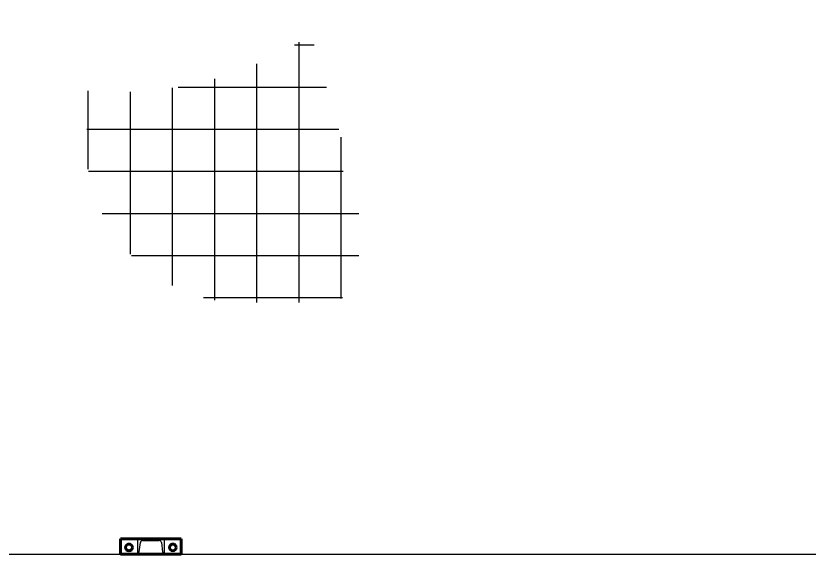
# Model space of a CAD drawing. Header units: millimetres. Extents: x 0 to 1680, y 0 to 594.
# Drawn here: x 350.71 to 397.76, y 479.78 to 511.73 of the extents above; entities that cross this region are included whole.
import ezdxf

# ---------------------------------------------------------------- set-up
doc = ezdxf.new("R2010")
doc.units = ezdxf.units.MM
doc.linetypes.add('K5LT_BASIC', pattern=[0])
doc.linetypes.add('K5LT_REINFORCED', pattern=[0])
doc.layers.add('Системный слой', color=7, linetype='Continuous')

# ---------------------------------------------------------------- blocks, each defined once
blk = doc.blocks.new('U1449')
at = {"layer": 'Системный слой', "color": 134, "linetype": 'K5LT_REINFORCED', "lineweight": 60, "true_color": 0x009696}
for p, q in [((356.918, 479.777), (356.918, 480.677)), ((356.918, 480.677), (360.518, 480.677)), ((360.518, 480.677), (360.518, 479.777)), ((360.518, 479.777), (356.918, 479.777))]:
    blk.add_line(p, q, dxfattribs=at)
blk = doc.blocks.new('U1450')
at = {"layer": 'Системный слой', "color": 150, "linetype": 'K5LT_BASIC', "lineweight": 25, "true_color": 0x0080ff}
for p, q in [((359.518, 480.677), (357.918, 480.677)), ((357.918, 480.677), (357.918, 479.877)), ((358.03, 479.922), (358.094, 480.472)), ((358.223, 480.587), (359.213, 480.587)), ((359.342, 480.472), (359.406, 479.922)), ((359.518, 479.877), (359.518, 480.677)), ((357.918, 479.877), (357.98, 479.877)), ((359.455, 479.877), (359.518, 479.877))]:
    blk.add_line(p, q, dxfattribs=at)
for centre, radius, start, end in [((358.223, 480.457), 0.13, 90, 173.4224), ((359.213, 480.457), 0.13, 6.5776, 90), ((357.98, 479.927), 0.05, 270, 353.4224), ((359.455, 479.927), 0.05, 186.5776, 270)]:
    blk.add_arc(centre, radius, start, end, dxfattribs=at)
blk = doc.blocks.new('U1448')
at = {"layer": 'Системный слой', "color": 134, "linetype": 'K5LT_REINFORCED', "lineweight": 60, "true_color": 0x009696}
for centre in [(357.418, 480.177), (360.018, 480.177)]:
    blk.add_circle(centre, 0.2, dxfattribs=at)
at = {"layer": 'Системный слой'}
for name in ['U1449', 'U1450']:
    blk.add_blockref(name, (0, 0), dxfattribs=at)

msp = doc.modelspace()

# ---------------------------------------------------------------- hatches: boundary and pattern name
at = {"layer": 'Системный слой'}
h = msp.add_hatch(dxfattribs=at)
h.set_pattern_fill('', angle=90, style=0, pattern_type=0)
h.set_pattern_definition([(90, (0, 0), (-2.5, 2e-16), []), (180, (0, 0), (-3e-16, -2.5), [])])
h.paths.add_polyline_path([(354.92003, 507.28874), (354.92003, 503.28874), (354.98147, 502.7442), (355.07458, 502.20418), (355.19906, 501.67051), (355.35446, 501.14501), (355.54027, 500.62948), (355.75584, 500.12567), (356.00045, 499.63529), (356.27325, 499.16003), (356.57333, 498.7015), (356.89966, 498.26126), (357.25112, 497.84082), (357.62651, 497.4416), (358.02457, 497.06497), (358.44393, 496.71221), (358.88315, 496.38453), (359.34075, 496.08303), (359.81517, 495.80876), (360.30478, 495.56264), (360.80792, 495.3455), (361.32288, 495.15811), (361.84789, 495.00108), (362.38118, 494.87496), (362.92091, 494.78017), (363.46526, 494.71705), (364.01236, 494.68579), (364.56035, 494.68652), (365.05359, 494.71459), (369.05359, 494.71459), (369.30594, 494.73057), (369.55426, 494.77827), (369.79457, 494.85692), (370.02304, 494.96526), (370.23602, 495.10156), (370.43009, 495.26364), (370.60216, 495.44892), (370.74948, 495.65442), (370.86969, 495.87688), (370.96088, 496.11272), (371.02158, 496.35818), (371.05082, 496.60934), (371.05359, 496.71459), (371.05359, 500.71459), (370.85429, 500.79614), (370.66925, 500.9063), (370.50254, 501.04262), (370.35785, 501.20211), (370.23835, 501.38125), (370.14668, 501.57611), (370.08486, 501.78239), (370.05424, 501.99555), (370.0555, 502.21089), (370.08862, 502.42367), (370.15285, 502.62921), (370.2468, 502.82298), (370.36839, 503.00071), (370.43145, 503.07442), (368.21625, 510.60187), (367.52594, 510.16833), (366.81914, 509.7622), (366.09695, 509.38413), (365.36048, 509.03469), (364.61087, 508.71443), (363.84926, 508.42382), (363.07683, 508.16333), (362.29478, 507.93336), (361.5043, 507.73425), (360.70662, 507.56632), (359.90296, 507.42982), (359.09457, 507.32497), (358.28268, 507.25192), (357.46855, 507.21079), (356.65344, 507.20164), (355.83859, 507.22449), (355.02527, 507.2793)])

# ---------------------------------------------------------------- linework, layer by layer
at = {"layer": 'Системный слой', "color": 150, "linetype": 'K5LT_BASIC', "lineweight": 25, "true_color": 0x0080ff}
msp.add_line((341.441, 479.77733), (471.41796, 479.77733), dxfattribs=at)

# ---------------------------------------------------------------- block references
at = {"layer": 'Системный слой'}
msp.add_blockref('U1448', (0, 0), dxfattribs=at)

doc.saveas('drawing.dxf')
